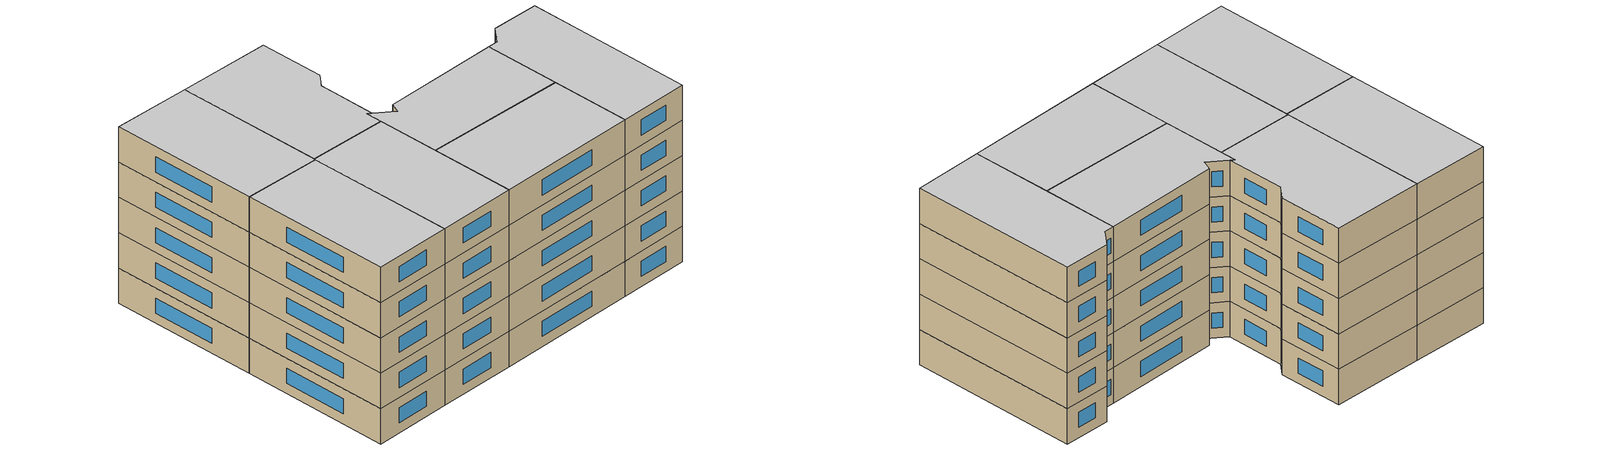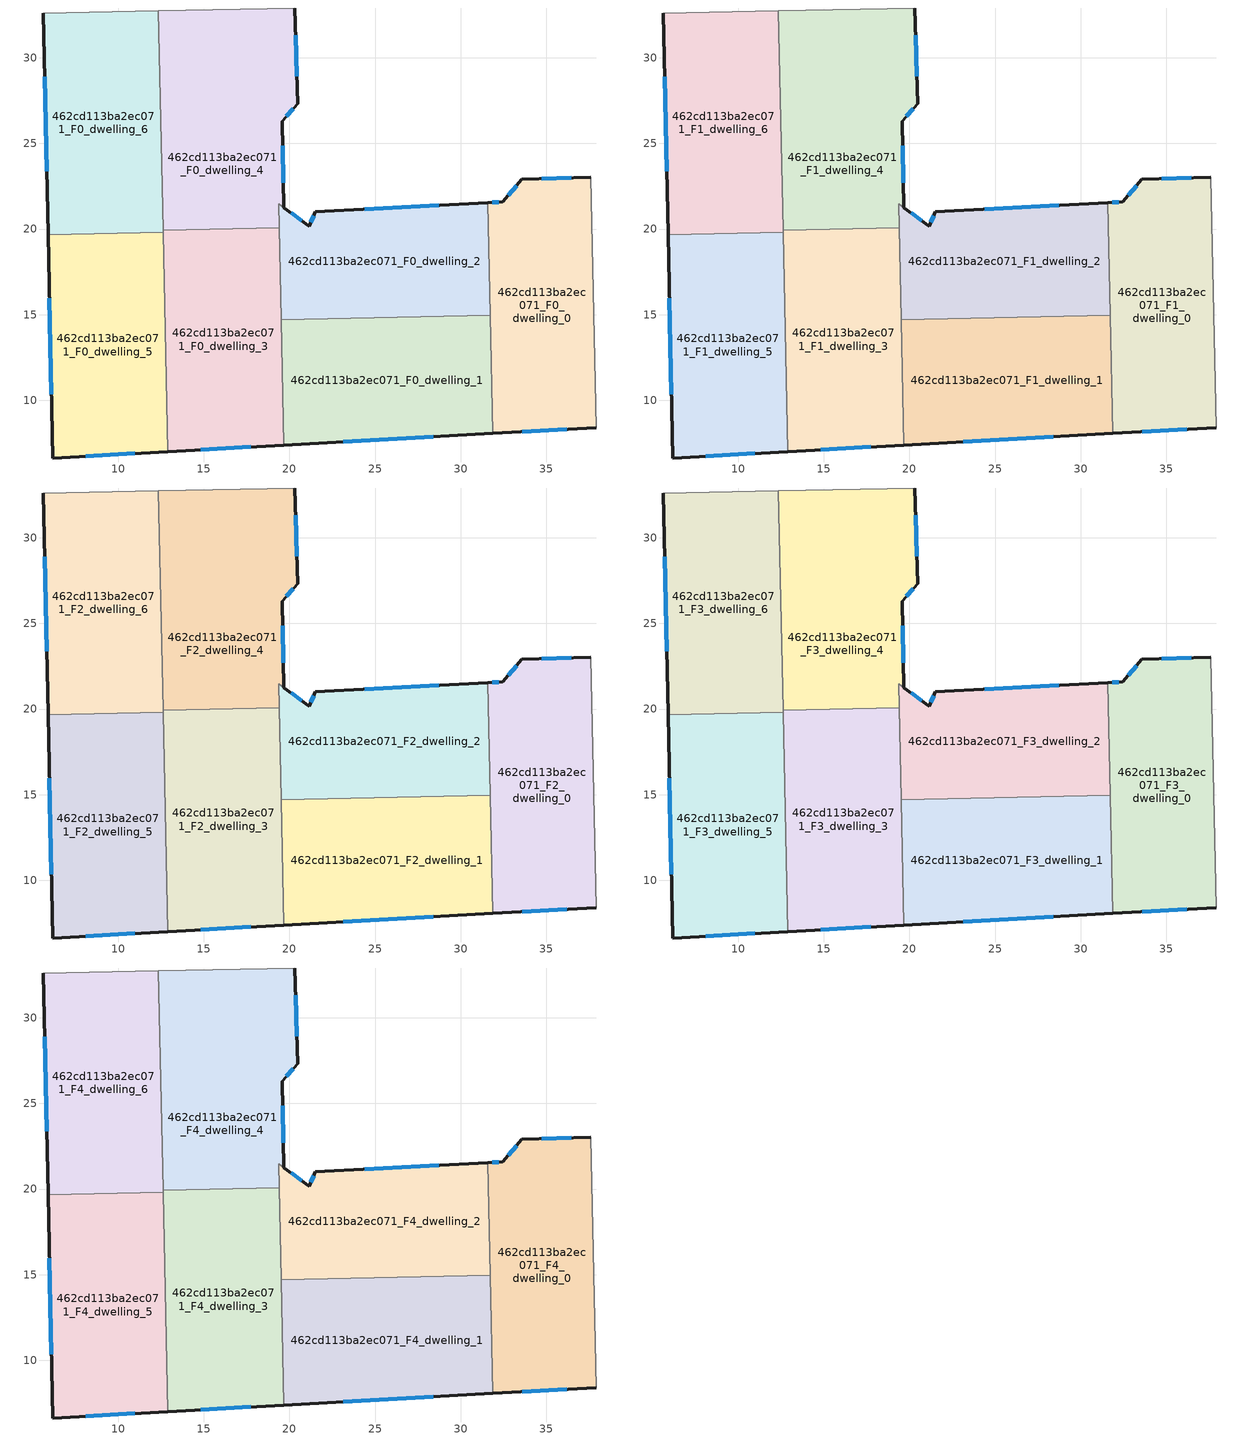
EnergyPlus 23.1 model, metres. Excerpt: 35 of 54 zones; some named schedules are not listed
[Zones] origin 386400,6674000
462cd113ba2ec071_F0_dwelling_0
 floor ground (EU_floor_Construction): 37.6,23.03 37.91,8.39 31.88,8.05 31.6,21.55 32.48,21.59 33.59,22.92 z0
 wall outside (EU_wall_Construction): 37.6,23.03 33.59,22.92 32.48,21.59 31.6,21.55 / 31.88,8.05 37.91,8.39 z0:3
 wall adiabatic (EU_wall_Construction): 37.91,8.39 37.6,23.03 z0:3
 wall to 462cd113ba2ec071_F0_dwelling_1 (EU_wall_Construction): 31.74,14.95 31.88,8.05 z0:3
 wall to 462cd113ba2ec071_F0_dwelling_2 (EU_wall_Construction): 31.6,21.55 31.74,14.95 z0:3
 window (EU_Window_Construction): 33.27,22.54 32.79,21.97 / 36.46,23 34.73,22.95 / 33.61,8.15 36.19,8.3 / 32.23,21.58 31.85,21.56 z0.86:2.14
462cd113ba2ec071_F0_dwelling_1
 floor ground (EU_floor_Construction): 31.74,14.95 31.88,8.05 19.66,7.37 19.51,14.69 z0
 wall outside (EU_wall_Construction): 19.66,7.37 31.88,8.05 z0:3
 wall to 462cd113ba2ec071_F0_dwelling_3 (EU_wall_Construction): 19.51,14.69 19.66,7.37 z0:3
 wall to 462cd113ba2ec071_F0_dwelling_2 (EU_wall_Construction): 31.74,14.95 19.51,14.69 z0:3
 window (EU_Window_Construction): 23.15,7.57 28.39,7.86 z0.86:2.14
462cd113ba2ec071_F0_dwelling_2
 floor ground (EU_floor_Construction): 31.6,21.55 31.74,14.95 19.51,14.69 19.37,21.48 19.68,21.26 21.15,20.17 21.51,21.01 z0
 wall outside (EU_wall_Construction): 31.6,21.55 21.51,21.01 21.15,20.17 19.68,21.26 z0:3
 wall to 462cd113ba2ec071_F0_dwelling_4 (EU_wall_Construction): 19.67,21.26 19.37,21.48 19.51,14.69 z0:3
 window (EU_Window_Construction): 28.72,21.39 24.39,21.16 / 20.73,20.48 20.1,20.95 / 21.4,20.77 21.25,20.41 z0.86:2.14
462cd113ba2ec071_F0_dwelling_3
 floor ground (EU_floor_Construction): 19.39,20.07 19.66,7.37 12.88,7 12.61,19.81 12.61,19.93 z0
 wall outside (EU_wall_Construction): 12.88,7 19.66,7.37 z0:3
 wall to 462cd113ba2ec071_F0_dwelling_5 (EU_wall_Construction): 12.61,19.81 12.88,7 z0:3
 wall to 462cd113ba2ec071_F0_dwelling_4 (EU_wall_Construction): 19.51,14.69 19.39,20.07 12.61,19.93 z0:3
 wall to 462cd113ba2ec071_F0_dwelling_6 (EU_wall_Construction): 12.61,19.93 12.61,19.81 z0:3
 window (EU_Window_Construction): 14.82,7.1 17.73,7.26 z0.86:2.14
462cd113ba2ec071_F0_dwelling_4
 floor ground (EU_floor_Construction): 20.32,32.92 20.47,27.33 19.56,26.29 19.68,21.26 19.37,21.48 19.51,14.69 19.39,20.07 12.61,19.93 12.34,32.75 z0
 wall outside (EU_wall_Construction): 19.68,21.26 19.56,26.29 20.47,27.33 20.32,32.92 z0:3
 wall adiabatic (EU_wall_Construction): 20.32,32.92 12.34,32.75 z0:3
 wall to 462cd113ba2ec071_F0_dwelling_6 (EU_wall_Construction): 12.34,32.75 12.61,19.93 z0:3
 window (EU_Window_Construction): 20.43,28.93 20.36,31.32 / 19.82,26.59 20.21,27.04 / 19.64,22.7 19.6,24.85 z0.86:2.14
462cd113ba2ec071_F0_dwelling_5
 floor ground (EU_floor_Construction): 12.61,19.81 12.88,7 6.16,6.62 5.89,19.67 z0
 wall outside (EU_wall_Construction): 5.89,19.67 6.16,6.62 12.88,7 z0:3
 wall to 462cd113ba2ec071_F0_dwelling_6 (EU_wall_Construction): 12.61,19.81 5.89,19.67 z0:3
 window (EU_Window_Construction): 5.97,15.94 6.09,10.35 / 8.08,6.73 10.96,6.89 z0.86:2.14
462cd113ba2ec071_F0_dwelling_6
 floor ground (EU_floor_Construction): 12.34,32.75 12.61,19.81 5.89,19.67 5.62,32.61 z0
 wall outside (EU_wall_Construction): 5.62,32.61 5.89,19.67 z0:3
 wall adiabatic (EU_wall_Construction): 12.34,32.75 5.62,32.61 z0:3
 window (EU_Window_Construction): 5.7,28.91 5.81,23.37 z0.86:2.14
462cd113ba2ec071_F1_dwelling_0
 floor to 462cd113ba2ec071_F0_dwelling_0 (EU_floor_Construction): 37.6,23.03 37.91,8.39 31.88,8.05 31.6,21.55 32.48,21.59 33.59,22.92 z3
 wall outside (EU_wall_Construction): 37.6,23.03 33.59,22.92 32.48,21.59 31.6,21.55 / 31.88,8.05 37.91,8.39 z3:6
 wall adiabatic (EU_wall_Construction): 37.91,8.39 37.6,23.03 z3:6
 wall to 462cd113ba2ec071_F1_dwelling_1 (EU_wall_Construction): 31.74,14.95 31.88,8.05 z3:6
 wall to 462cd113ba2ec071_F1_dwelling_2 (EU_wall_Construction): 31.6,21.55 31.74,14.95 z3:6
 window (EU_Window_Construction): 33.27,22.54 32.79,21.97 / 36.46,23 34.73,22.95 / 33.61,8.15 36.19,8.3 / 32.23,21.58 31.85,21.56 z3.86:5.14
462cd113ba2ec071_F1_dwelling_1
 floor to 462cd113ba2ec071_F0_dwelling_1 (EU_floor_Construction): 31.74,14.95 31.88,8.05 19.66,7.37 19.51,14.69 z3
 wall outside (EU_wall_Construction): 19.66,7.37 31.88,8.05 z3:6
 wall to 462cd113ba2ec071_F1_dwelling_3 (EU_wall_Construction): 19.51,14.69 19.66,7.37 z3:6
 wall to 462cd113ba2ec071_F1_dwelling_2 (EU_wall_Construction): 31.74,14.95 19.51,14.69 z3:6
 window (EU_Window_Construction): 23.15,7.57 28.39,7.86 z3.86:5.14
462cd113ba2ec071_F1_dwelling_2
 floor to 462cd113ba2ec071_F0_dwelling_2 (EU_floor_Construction): 31.6,21.55 31.74,14.95 19.51,14.69 19.37,21.48 19.68,21.26 21.15,20.17 21.51,21.01 z3
 wall outside (EU_wall_Construction): 31.6,21.55 21.51,21.01 21.15,20.17 19.68,21.26 z3:6
 wall to 462cd113ba2ec071_F1_dwelling_4 (EU_wall_Construction): 19.67,21.26 19.37,21.48 19.51,14.69 z3:6
 window (EU_Window_Construction): 28.72,21.39 24.39,21.16 / 20.73,20.48 20.1,20.95 / 21.4,20.77 21.25,20.41 z3.86:5.14
462cd113ba2ec071_F1_dwelling_3
 floor to 462cd113ba2ec071_F0_dwelling_3 (EU_floor_Construction): 19.39,20.07 19.66,7.37 12.88,7 12.61,19.81 12.61,19.93 z3
 wall outside (EU_wall_Construction): 12.88,7 19.66,7.37 z3:6
 wall to 462cd113ba2ec071_F1_dwelling_5 (EU_wall_Construction): 12.61,19.81 12.88,7 z3:6
 wall to 462cd113ba2ec071_F1_dwelling_4 (EU_wall_Construction): 19.51,14.69 19.39,20.07 12.61,19.93 z3:6
 wall to 462cd113ba2ec071_F1_dwelling_6 (EU_wall_Construction): 12.61,19.93 12.61,19.81 z3:6
 window (EU_Window_Construction): 14.82,7.1 17.73,7.26 z3.86:5.14
462cd113ba2ec071_F1_dwelling_4
 floor to 462cd113ba2ec071_F0_dwelling_4 (EU_floor_Construction): 20.32,32.92 20.47,27.33 19.56,26.29 19.67,21.26 19.37,21.48 19.51,14.69 19.39,20.07 12.61,19.93 12.34,32.75 z3
 wall outside (EU_wall_Construction): 19.68,21.26 19.56,26.29 20.47,27.33 20.32,32.92 z3:6
 wall adiabatic (EU_wall_Construction): 20.32,32.92 12.34,32.75 z3:6
 wall to 462cd113ba2ec071_F1_dwelling_6 (EU_wall_Construction): 12.34,32.75 12.61,19.93 z3:6
 window (EU_Window_Construction): 20.43,28.93 20.36,31.32 / 19.82,26.59 20.21,27.04 / 19.64,22.7 19.6,24.85 z3.86:5.14
462cd113ba2ec071_F1_dwelling_5
 floor to 462cd113ba2ec071_F0_dwelling_5 (EU_floor_Construction): 12.61,19.81 12.88,7 6.16,6.62 5.89,19.67 z3
 wall outside (EU_wall_Construction): 5.89,19.67 6.16,6.62 12.88,7 z3:6
 wall to 462cd113ba2ec071_F1_dwelling_6 (EU_wall_Construction): 12.61,19.81 5.89,19.67 z3:6
 window (EU_Window_Construction): 5.97,15.94 6.09,10.35 / 8.08,6.73 10.96,6.89 z3.86:5.14
462cd113ba2ec071_F1_dwelling_6
 floor to 462cd113ba2ec071_F0_dwelling_6 (EU_floor_Construction): 12.34,32.75 12.61,19.81 5.89,19.67 5.62,32.61 z3
 wall outside (EU_wall_Construction): 5.62,32.61 5.89,19.67 z3:6
 wall adiabatic (EU_wall_Construction): 12.34,32.75 5.62,32.61 z3:6
 window (EU_Window_Construction): 5.7,28.91 5.81,23.37 z3.86:5.14
462cd113ba2ec071_F2_dwelling_0
 floor to 462cd113ba2ec071_F1_dwelling_0 (EU_floor_Construction): 37.6,23.03 37.91,8.39 31.88,8.05 31.6,21.55 32.48,21.59 33.59,22.92 z6
 wall outside (EU_wall_Construction): 37.6,23.03 33.59,22.92 32.48,21.59 31.6,21.55 / 31.88,8.05 37.91,8.39 z6:9
 wall adiabatic (EU_wall_Construction): 37.91,8.39 37.6,23.03 z6:9
 wall to 462cd113ba2ec071_F2_dwelling_1 (EU_wall_Construction): 31.74,14.95 31.88,8.05 z6:9
 wall to 462cd113ba2ec071_F2_dwelling_2 (EU_wall_Construction): 31.6,21.55 31.74,14.95 z6:9
 window (EU_Window_Construction): 33.27,22.54 32.79,21.97 / 36.46,23 34.73,22.95 / 33.61,8.15 36.19,8.3 / 32.23,21.58 31.85,21.56 z6.86:8.14
462cd113ba2ec071_F2_dwelling_1
 floor to 462cd113ba2ec071_F1_dwelling_1 (EU_floor_Construction): 31.74,14.95 31.88,8.05 19.66,7.37 19.51,14.69 z6
 wall outside (EU_wall_Construction): 19.66,7.37 31.88,8.05 z6:9
 wall to 462cd113ba2ec071_F2_dwelling_3 (EU_wall_Construction): 19.51,14.69 19.66,7.37 z6:9
 wall to 462cd113ba2ec071_F2_dwelling_2 (EU_wall_Construction): 31.74,14.95 19.51,14.69 z6:9
 window (EU_Window_Construction): 23.15,7.57 28.39,7.86 z6.86:8.14
462cd113ba2ec071_F2_dwelling_2
 floor to 462cd113ba2ec071_F1_dwelling_2 (EU_floor_Construction): 31.6,21.55 31.74,14.95 19.51,14.69 19.37,21.48 19.68,21.26 21.15,20.17 21.51,21.01 z6
 wall outside (EU_wall_Construction): 31.6,21.55 21.51,21.01 21.15,20.17 19.68,21.26 z6:9
 wall to 462cd113ba2ec071_F2_dwelling_4 (EU_wall_Construction): 19.67,21.26 19.37,21.48 19.51,14.69 z6:9
 window (EU_Window_Construction): 28.72,21.39 24.39,21.16 / 20.73,20.48 20.1,20.95 / 21.4,20.77 21.25,20.41 z6.86:8.14
462cd113ba2ec071_F2_dwelling_3
 floor to 462cd113ba2ec071_F1_dwelling_3 (EU_floor_Construction): 19.39,20.07 19.66,7.37 12.88,7 12.61,19.81 12.61,19.93 z6
 wall outside (EU_wall_Construction): 12.88,7 19.66,7.37 z6:9
 wall to 462cd113ba2ec071_F2_dwelling_5 (EU_wall_Construction): 12.61,19.81 12.88,7 z6:9
 wall to 462cd113ba2ec071_F2_dwelling_4 (EU_wall_Construction): 19.51,14.69 19.39,20.07 12.61,19.93 z6:9
 wall to 462cd113ba2ec071_F2_dwelling_6 (EU_wall_Construction): 12.61,19.93 12.61,19.81 z6:9
 window (EU_Window_Construction): 14.82,7.1 17.73,7.26 z6.86:8.14
462cd113ba2ec071_F2_dwelling_4
 floor to 462cd113ba2ec071_F1_dwelling_4 (EU_floor_Construction): 20.32,32.92 20.47,27.33 19.56,26.29 19.67,21.26 19.37,21.48 19.51,14.69 19.39,20.07 12.61,19.93 12.34,32.75 z6
 wall outside (EU_wall_Construction): 19.68,21.26 19.56,26.29 20.47,27.33 20.32,32.92 z6:9
 wall adiabatic (EU_wall_Construction): 20.32,32.92 12.34,32.75 z6:9
 wall to 462cd113ba2ec071_F2_dwelling_6 (EU_wall_Construction): 12.34,32.75 12.61,19.93 z6:9
 window (EU_Window_Construction): 20.43,28.93 20.36,31.32 / 19.82,26.59 20.21,27.04 / 19.64,22.7 19.6,24.85 z6.86:8.14
462cd113ba2ec071_F2_dwelling_5
 floor to 462cd113ba2ec071_F1_dwelling_5 (EU_floor_Construction): 12.61,19.81 12.88,7 6.16,6.62 5.89,19.67 z6
 wall outside (EU_wall_Construction): 5.89,19.67 6.16,6.62 12.88,7 z6:9
 wall to 462cd113ba2ec071_F2_dwelling_6 (EU_wall_Construction): 12.61,19.81 5.89,19.67 z6:9
 window (EU_Window_Construction): 5.97,15.94 6.09,10.35 / 8.08,6.73 10.96,6.89 z6.86:8.14
462cd113ba2ec071_F2_dwelling_6
 floor to 462cd113ba2ec071_F1_dwelling_6 (EU_floor_Construction): 12.34,32.75 12.61,19.81 5.89,19.67 5.62,32.61 z6
 wall outside (EU_wall_Construction): 5.62,32.61 5.89,19.67 z6:9
 wall adiabatic (EU_wall_Construction): 12.34,32.75 5.62,32.61 z6:9
 window (EU_Window_Construction): 5.7,28.91 5.81,23.37 z6.86:8.14
462cd113ba2ec071_F3_dwelling_0
 floor to 462cd113ba2ec071_F2_dwelling_0 (EU_floor_Construction): 37.6,23.03 37.91,8.39 31.88,8.05 31.6,21.55 32.48,21.59 33.59,22.92 z9
 wall outside (EU_wall_Construction): 37.6,23.03 33.59,22.92 32.48,21.59 31.6,21.55 / 31.88,8.05 37.91,8.39 z9:12
 wall adiabatic (EU_wall_Construction): 37.91,8.39 37.6,23.03 z9:12
 wall to 462cd113ba2ec071_F3_dwelling_1 (EU_wall_Construction): 31.74,14.95 31.88,8.05 z9:12
 wall to 462cd113ba2ec071_F3_dwelling_2 (EU_wall_Construction): 31.6,21.55 31.74,14.95 z9:12
 window (EU_Window_Construction): 33.27,22.54 32.79,21.97 / 36.46,23 34.73,22.95 / 33.61,8.15 36.19,8.3 / 32.23,21.58 31.85,21.56 z9.86:11.14
462cd113ba2ec071_F3_dwelling_1
 floor to 462cd113ba2ec071_F2_dwelling_1 (EU_floor_Construction): 31.74,14.95 31.88,8.05 19.66,7.37 19.51,14.69 z9
 wall outside (EU_wall_Construction): 19.66,7.37 31.88,8.05 z9:12
 wall to 462cd113ba2ec071_F3_dwelling_3 (EU_wall_Construction): 19.51,14.69 19.66,7.37 z9:12
 wall to 462cd113ba2ec071_F3_dwelling_2 (EU_wall_Construction): 31.74,14.95 19.51,14.69 z9:12
 window (EU_Window_Construction): 23.15,7.57 28.39,7.86 z9.86:11.14
462cd113ba2ec071_F3_dwelling_2
 floor to 462cd113ba2ec071_F2_dwelling_2 (EU_floor_Construction): 31.6,21.55 31.74,14.95 19.51,14.69 19.37,21.48 19.68,21.26 21.15,20.17 21.51,21.01 z9
 wall outside (EU_wall_Construction): 31.6,21.55 21.51,21.01 21.15,20.17 19.68,21.26 z9:12
 wall to 462cd113ba2ec071_F3_dwelling_4 (EU_wall_Construction): 19.67,21.26 19.37,21.48 19.51,14.69 z9:12
 window (EU_Window_Construction): 28.72,21.39 24.39,21.16 / 20.73,20.48 20.1,20.95 / 21.4,20.77 21.25,20.41 z9.86:11.14
462cd113ba2ec071_F3_dwelling_3
 floor to 462cd113ba2ec071_F2_dwelling_3 (EU_floor_Construction): 19.39,20.07 19.66,7.37 12.88,7 12.61,19.81 12.61,19.93 z9
 wall outside (EU_wall_Construction): 12.88,7 19.66,7.37 z9:12
 wall to 462cd113ba2ec071_F3_dwelling_5 (EU_wall_Construction): 12.61,19.81 12.88,7 z9:12
 wall to 462cd113ba2ec071_F3_dwelling_4 (EU_wall_Construction): 19.51,14.69 19.39,20.07 12.61,19.93 z9:12
 wall to 462cd113ba2ec071_F3_dwelling_6 (EU_wall_Construction): 12.61,19.93 12.61,19.81 z9:12
 window (EU_Window_Construction): 14.82,7.1 17.73,7.26 z9.86:11.14
462cd113ba2ec071_F3_dwelling_4
 floor to 462cd113ba2ec071_F2_dwelling_4 (EU_floor_Construction): 20.32,32.92 20.47,27.33 19.56,26.29 19.67,21.26 19.37,21.48 19.51,14.69 19.39,20.07 12.61,19.93 12.34,32.75 z9
 wall outside (EU_wall_Construction): 19.68,21.26 19.56,26.29 20.47,27.33 20.32,32.92 z9:12
 wall adiabatic (EU_wall_Construction): 20.32,32.92 12.34,32.75 z9:12
 wall to 462cd113ba2ec071_F3_dwelling_6 (EU_wall_Construction): 12.34,32.75 12.61,19.93 z9:12
 window (EU_Window_Construction): 20.43,28.93 20.36,31.32 / 19.82,26.59 20.21,27.04 / 19.64,22.7 19.6,24.85 z9.86:11.14
462cd113ba2ec071_F3_dwelling_5
 floor to 462cd113ba2ec071_F2_dwelling_5 (EU_floor_Construction): 12.61,19.81 12.88,7 6.16,6.62 5.89,19.67 z9
 wall outside (EU_wall_Construction): 5.89,19.67 6.16,6.62 12.88,7 z9:12
 wall to 462cd113ba2ec071_F3_dwelling_6 (EU_wall_Construction): 12.61,19.81 5.89,19.67 z9:12
 window (EU_Window_Construction): 5.97,15.94 6.09,10.35 / 8.08,6.73 10.96,6.89 z9.86:11.14
462cd113ba2ec071_F3_dwelling_6
 floor to 462cd113ba2ec071_F2_dwelling_6 (EU_floor_Construction): 12.34,32.75 12.61,19.81 5.89,19.67 5.62,32.61 z9
 wall outside (EU_wall_Construction): 5.62,32.61 5.89,19.67 z9:12
 wall adiabatic (EU_wall_Construction): 12.34,32.75 5.62,32.61 z9:12
 window (EU_Window_Construction): 5.7,28.91 5.81,23.37 z9.86:11.14
462cd113ba2ec071_F4_dwelling_0
 floor to 462cd113ba2ec071_F3_dwelling_0 (EU_floor_Construction): 37.6,23.03 37.91,8.39 31.88,8.05 31.6,21.55 32.48,21.59 33.59,22.92 z12
 wall outside (EU_wall_Construction): 37.6,23.03 33.59,22.92 32.48,21.59 31.6,21.55 / 31.88,8.05 37.91,8.39 z12:15
 wall adiabatic (EU_wall_Construction): 37.91,8.39 37.6,23.03 z12:15
 wall to 462cd113ba2ec071_F4_dwelling_1 (EU_wall_Construction): 31.74,14.95 31.88,8.05 z12:15
 wall to 462cd113ba2ec071_F4_dwelling_2 (EU_wall_Construction): 31.6,21.55 31.74,14.95 z12:15
 window (EU_Window_Construction): 33.27,22.54 32.79,21.97 / 36.46,23 34.73,22.95 / 33.61,8.15 36.19,8.3 / 32.23,21.58 31.85,21.56 z12.86:14.14
 ceiling to 462cd113ba2ec071_F5_dwelling_0 (EU_floor_Construction): 37.91,8.39 37.6,23.03 33.59,22.92 32.48,21.59 31.6,21.55 31.88,8.05 z15
462cd113ba2ec071_F4_dwelling_1
 floor to 462cd113ba2ec071_F3_dwelling_1 (EU_floor_Construction): 31.74,14.95 31.88,8.05 19.66,7.37 19.51,14.69 z12
 wall outside (EU_wall_Construction): 19.66,7.37 31.88,8.05 z12:15
 wall to 462cd113ba2ec071_F4_dwelling_3 (EU_wall_Construction): 19.51,14.69 19.66,7.37 z12:15
 wall to 462cd113ba2ec071_F4_dwelling_2 (EU_wall_Construction): 31.74,14.95 19.51,14.69 z12:15
 window (EU_Window_Construction): 23.15,7.57 28.39,7.86 z12.86:14.14
 ceiling to 462cd113ba2ec071_F5_dwelling_1 (EU_floor_Construction): 31.88,8.05 31.74,14.95 19.51,14.69 19.66,7.37 z15
462cd113ba2ec071_F4_dwelling_2
 floor to 462cd113ba2ec071_F3_dwelling_2 (EU_floor_Construction): 31.6,21.55 31.74,14.95 19.51,14.69 19.37,21.48 19.68,21.26 21.15,20.17 21.51,21.01 z12
 wall outside (EU_wall_Construction): 31.6,21.55 21.51,21.01 21.15,20.17 19.68,21.26 z12:15
 wall to 462cd113ba2ec071_F4_dwelling_4 (EU_wall_Construction): 19.67,21.26 19.37,21.48 19.51,14.69 z12:15
 window (EU_Window_Construction): 28.72,21.39 24.39,21.16 / 20.73,20.48 20.1,20.95 / 21.4,20.77 21.25,20.41 z12.86:14.14
 ceiling to 462cd113ba2ec071_F5_dwelling_2 (EU_floor_Construction): 31.74,14.95 31.6,21.55 21.51,21.01 21.15,20.17 19.68,21.26 19.37,21.48 19.51,14.69 z15
462cd113ba2ec071_F4_dwelling_3
 floor to 462cd113ba2ec071_F3_dwelling_3 (EU_floor_Construction): 19.39,20.07 19.66,7.37 12.88,7 12.61,19.81 12.61,19.93 z12
 wall outside (EU_wall_Construction): 12.88,7 19.66,7.37 z12:15
 wall to 462cd113ba2ec071_F4_dwelling_5 (EU_wall_Construction): 12.61,19.81 12.88,7 z12:15
 wall to 462cd113ba2ec071_F4_dwelling_4 (EU_wall_Construction): 19.51,14.69 19.39,20.07 12.61,19.93 z12:15
 wall to 462cd113ba2ec071_F4_dwelling_6 (EU_wall_Construction): 12.61,19.93 12.61,19.81 z12:15
 window (EU_Window_Construction): 14.82,7.1 17.73,7.26 z12.86:14.14
 ceiling to 462cd113ba2ec071_F5_dwelling_3 (EU_floor_Construction): 19.66,7.37 19.39,20.07 12.61,19.93 12.61,19.81 12.88,7 z15
462cd113ba2ec071_F4_dwelling_4
 floor to 462cd113ba2ec071_F3_dwelling_4 (EU_floor_Construction): 20.32,32.92 20.47,27.33 19.56,26.29 19.67,21.26 19.37,21.48 19.51,14.69 19.39,20.07 12.61,19.93 12.34,32.75 z12
 wall outside (EU_wall_Construction): 19.68,21.26 19.56,26.29 20.47,27.33 20.32,32.92 z12:15
 wall adiabatic (EU_wall_Construction): 20.32,32.92 12.34,32.75 z12:15
 wall to 462cd113ba2ec071_F4_dwelling_6 (EU_wall_Construction): 12.34,32.75 12.61,19.93 z12:15
 window (EU_Window_Construction): 20.43,28.93 20.36,31.32 / 19.82,26.59 20.21,27.04 / 19.64,22.7 19.6,24.85 z12.86:14.14
 ceiling to 462cd113ba2ec071_F5_dwelling_4 (EU_floor_Construction): 19.51,14.69 19.37,21.48 19.67,21.26 19.56,26.29 20.47,27.33 20.32,32.92 12.34,32.75 12.61,19.93 19.39,20.07 z15
462cd113ba2ec071_F4_dwelling_5
 floor to 462cd113ba2ec071_F3_dwelling_5 (EU_floor_Construction): 12.61,19.81 12.88,7 6.16,6.62 5.89,19.67 z12
 wall outside (EU_wall_Construction): 5.89,19.67 6.16,6.62 12.88,7 z12:15
 wall to 462cd113ba2ec071_F4_dwelling_6 (EU_wall_Construction): 12.61,19.81 5.89,19.67 z12:15
 window (EU_Window_Construction): 5.97,15.94 6.09,10.35 / 8.08,6.73 10.96,6.89 z12.86:14.14
 ceiling to 462cd113ba2ec071_F5_dwelling_5 (EU_floor_Construction): 12.88,7 12.61,19.81 5.89,19.67 6.16,6.62 z15
462cd113ba2ec071_F4_dwelling_6
 floor to 462cd113ba2ec071_F3_dwelling_6 (EU_floor_Construction): 12.34,32.75 12.61,19.81 5.89,19.67 5.62,32.61 z12
 wall outside (EU_wall_Construction): 5.62,32.61 5.89,19.67 z12:15
 wall adiabatic (EU_wall_Construction): 12.34,32.75 5.62,32.61 z12:15
 window (EU_Window_Construction): 5.7,28.91 5.81,23.37 z12.86:14.14
 ceiling to 462cd113ba2ec071_F5_dwelling_6 (EU_floor_Construction): 12.61,19.81 12.34,32.75 5.62,32.61 5.89,19.67 z15
[Building]
EU S2 Campaign: North Axis=0; Terrain=City; Solar Distribution=FullExterior
[Site:Location]
Helsinki-Vantaa.AP: Latitude=60.317; Longitude=24.963; Time Zone=2; Elevation=54.6
[SizingPeriod:WeatherFileDays]
AnnualSizingPeriod: Begin Month=1; Begin Day of Month=1; End Month=12; End Day of Month=31; Day of Week for Start Day=Monday; Use Weather File Daylight Saving Period=No; Use Weather File Rain and Snow Indicators=No
[MATERIAL]
EU_InternalMass_Material: Roughness=MediumRough; Thickness=0.1; Conductivity=1; Density=1800; Specific Heat=900; Thermal Absorptance=0.9; Solar Absorptance=0.7; Visible Absorptance=0.7
[MATERIAL:NOMASS] Roughness=MediumRough; Thermal Absorptance=0.9; Solar Absorptance=0.7; Visible Absorptance=0.7
Name | Thermal Resistance
EU_wall_NoMass | 1.10183
EU_floor_NoMass | 1.70606
[WINDOWMATERIAL:SIMPLEGLAZINGSYSTEM]
EU_Window_SimpleGlazing: UFactor=3.11035; Solar Heat Gain Coefficient=0.8; Visible Transmittance=0.8
[CONSTRUCTION]
EU_wall_Construction: EU_wall_NoMass
EU_floor_Construction: EU_floor_NoMass
EU_Window_Construction: EU_Window_SimpleGlazing
EU_InternalMass_Construction: EU_InternalMass_Material
[ZONE] Type=1; Multiplier=1; Ceiling Height=autocalculate; Floor Area=autocalculate; Part of Total Floor Area=Yes
Name | Volume
462cd113ba2ec071_F0_dwelling_0; 462cd113ba2ec071_F1_dwelling_0; 462cd113ba2ec071_F2_dwelling_0; 462cd113ba2ec071_F3_dwelling_0; 462cd113ba2ec071_F4_dwelling_0 | 260.964
462cd113ba2ec071_F0_dwelling_1; 462cd113ba2ec071_F1_dwelling_1; 462cd113ba2ec071_F2_dwelling_1; 462cd113ba2ec071_F3_dwelling_1; 462cd113ba2ec071_F4_dwelling_1 | 260.965
462cd113ba2ec071_F0_dwelling_2; 462cd113ba2ec071_F1_dwelling_2; 462cd113ba2ec071_F2_dwelling_2; 462cd113ba2ec071_F3_dwelling_2; 462cd113ba2ec071_F4_dwelling_2 | 233.708
462cd113ba2ec071_F0_dwelling_3; 462cd113ba2ec071_F1_dwelling_3; 462cd113ba2ec071_F2_dwelling_3; 462cd113ba2ec071_F3_dwelling_3; 462cd113ba2ec071_F4_dwelling_3 | 260.969
462cd113ba2ec071_F0_dwelling_4 | 288.208
462cd113ba2ec071_F1_dwelling_4; 462cd113ba2ec071_F2_dwelling_4; 462cd113ba2ec071_F3_dwelling_4; 462cd113ba2ec071_F4_dwelling_4 | 288.165
462cd113ba2ec071_F0_dwelling_5; 462cd113ba2ec071_F1_dwelling_5; 462cd113ba2ec071_F2_dwelling_5; 462cd113ba2ec071_F3_dwelling_5; 462cd113ba2ec071_F4_dwelling_5 | 260.949
462cd113ba2ec071_F0_dwelling_6; 462cd113ba2ec071_F1_dwelling_6; 462cd113ba2ec071_F2_dwelling_6; 462cd113ba2ec071_F3_dwelling_6; 462cd113ba2ec071_F4_dwelling_6 | 260.946
[INTERNALMASS] Construction=EU_InternalMass_Construction
Name | Zone or ZoneList | Surface Area
462cd113ba2ec071_F0_dwelling_0_EU_InternalMass | 462cd113ba2ec071_F0_dwelling_0 | 86.988
462cd113ba2ec071_F0_dwelling_1_EU_InternalMass | 462cd113ba2ec071_F0_dwelling_1 | 86.9876
462cd113ba2ec071_F0_dwelling_2_EU_InternalMass | 462cd113ba2ec071_F0_dwelling_2 | 77.903
462cd113ba2ec071_F0_dwelling_3_EU_InternalMass | 462cd113ba2ec071_F0_dwelling_3 | 86.9881
462cd113ba2ec071_F0_dwelling_4_EU_InternalMass | 462cd113ba2ec071_F0_dwelling_4 | 96.079
462cd113ba2ec071_F0_dwelling_5_EU_InternalMass | 462cd113ba2ec071_F0_dwelling_5 | 86.9839
462cd113ba2ec071_F0_dwelling_6_EU_InternalMass | 462cd113ba2ec071_F0_dwelling_6 | 86.9825
462cd113ba2ec071_F1_dwelling_0_EU_InternalMass | 462cd113ba2ec071_F1_dwelling_0 | 86.988
462cd113ba2ec071_F1_dwelling_1_EU_InternalMass | 462cd113ba2ec071_F1_dwelling_1 | 86.9876
462cd113ba2ec071_F1_dwelling_2_EU_InternalMass | 462cd113ba2ec071_F1_dwelling_2 | 77.903
462cd113ba2ec071_F1_dwelling_3_EU_InternalMass | 462cd113ba2ec071_F1_dwelling_3 | 86.9881
462cd113ba2ec071_F1_dwelling_4_EU_InternalMass | 462cd113ba2ec071_F1_dwelling_4 | 96.079
462cd113ba2ec071_F1_dwelling_5_EU_InternalMass | 462cd113ba2ec071_F1_dwelling_5 | 86.9839
462cd113ba2ec071_F1_dwelling_6_EU_InternalMass | 462cd113ba2ec071_F1_dwelling_6 | 86.9825
462cd113ba2ec071_F2_dwelling_0_EU_InternalMass | 462cd113ba2ec071_F2_dwelling_0 | 86.988
462cd113ba2ec071_F2_dwelling_1_EU_InternalMass | 462cd113ba2ec071_F2_dwelling_1 | 86.9876
462cd113ba2ec071_F2_dwelling_2_EU_InternalMass | 462cd113ba2ec071_F2_dwelling_2 | 77.903
462cd113ba2ec071_F2_dwelling_3_EU_InternalMass | 462cd113ba2ec071_F2_dwelling_3 | 86.9881
462cd113ba2ec071_F2_dwelling_4_EU_InternalMass | 462cd113ba2ec071_F2_dwelling_4 | 96.079
462cd113ba2ec071_F2_dwelling_5_EU_InternalMass | 462cd113ba2ec071_F2_dwelling_5 | 86.9839
462cd113ba2ec071_F2_dwelling_6_EU_InternalMass | 462cd113ba2ec071_F2_dwelling_6 | 86.9825
462cd113ba2ec071_F3_dwelling_0_EU_InternalMass | 462cd113ba2ec071_F3_dwelling_0 | 86.988
462cd113ba2ec071_F3_dwelling_1_EU_InternalMass | 462cd113ba2ec071_F3_dwelling_1 | 86.9876
462cd113ba2ec071_F3_dwelling_2_EU_InternalMass | 462cd113ba2ec071_F3_dwelling_2 | 77.903
462cd113ba2ec071_F3_dwelling_3_EU_InternalMass | 462cd113ba2ec071_F3_dwelling_3 | 86.9881
462cd113ba2ec071_F3_dwelling_4_EU_InternalMass | 462cd113ba2ec071_F3_dwelling_4 | 96.079
462cd113ba2ec071_F3_dwelling_5_EU_InternalMass | 462cd113ba2ec071_F3_dwelling_5 | 86.9839
462cd113ba2ec071_F3_dwelling_6_EU_InternalMass | 462cd113ba2ec071_F3_dwelling_6 | 86.9825
462cd113ba2ec071_F4_dwelling_0_EU_InternalMass | 462cd113ba2ec071_F4_dwelling_0 | 86.988
462cd113ba2ec071_F4_dwelling_1_EU_InternalMass | 462cd113ba2ec071_F4_dwelling_1 | 86.9876
462cd113ba2ec071_F4_dwelling_2_EU_InternalMass | 462cd113ba2ec071_F4_dwelling_2 | 77.903
462cd113ba2ec071_F4_dwelling_3_EU_InternalMass | 462cd113ba2ec071_F4_dwelling_3 | 86.9881
462cd113ba2ec071_F4_dwelling_4_EU_InternalMass | 462cd113ba2ec071_F4_dwelling_4 | 96.079
462cd113ba2ec071_F4_dwelling_5_EU_InternalMass | 462cd113ba2ec071_F4_dwelling_5 | 86.9839
462cd113ba2ec071_F4_dwelling_6_EU_InternalMass | 462cd113ba2ec071_F4_dwelling_6 | 86.9825
[OTHEREQUIPMENT] Fuel Type=Electricity; Design Level Calculation Method=Watts/Area; Power per Zone Floor Area=1; Fraction Latent=0; Fraction Radiant=0; Fraction Lost=0; Carbon Dioxide Generation Rate=0; EndUse Subcategory=EU_Step8_InternalGains
Name | Zone or ZoneList or Space or SpaceList | Schedule
EU_Step8_InternalGain_462cd113ba2ec071_F0_dwelling_0_f000 | 462cd113ba2ec071_F0_dwelling_0 | EU_Step8_GainSchedule_462cd113ba2ec071_F0_dwelling_0_f000
EU_Step8_InternalGain_462cd113ba2ec071_F0_dwelling_1_f000 | 462cd113ba2ec071_F0_dwelling_1 | EU_Step8_GainSchedule_462cd113ba2ec071_F0_dwelling_1_f000
EU_Step8_InternalGain_462cd113ba2ec071_F0_dwelling_2_f000 | 462cd113ba2ec071_F0_dwelling_2 | EU_Step8_GainSchedule_462cd113ba2ec071_F0_dwelling_2_f000
EU_Step8_InternalGain_462cd113ba2ec071_F0_dwelling_3_f000 | 462cd113ba2ec071_F0_dwelling_3 | EU_Step8_GainSchedule_462cd113ba2ec071_F0_dwelling_3_f000
EU_Step8_InternalGain_462cd113ba2ec071_F0_dwelling_4_f000 | 462cd113ba2ec071_F0_dwelling_4 | EU_Step8_GainSchedule_462cd113ba2ec071_F0_dwelling_4_f000
EU_Step8_InternalGain_462cd113ba2ec071_F0_dwelling_5_f000 | 462cd113ba2ec071_F0_dwelling_5 | EU_Step8_GainSchedule_462cd113ba2ec071_F0_dwelling_5_f000
EU_Step8_InternalGain_462cd113ba2ec071_F0_dwelling_6_f000 | 462cd113ba2ec071_F0_dwelling_6 | EU_Step8_GainSchedule_462cd113ba2ec071_F0_dwelling_6_f000
EU_Step8_InternalGain_462cd113ba2ec071_F1_dwelling_0_f000 | 462cd113ba2ec071_F1_dwelling_0 | EU_Step8_GainSchedule_462cd113ba2ec071_F1_dwelling_0_f000
EU_Step8_InternalGain_462cd113ba2ec071_F1_dwelling_1_f000 | 462cd113ba2ec071_F1_dwelling_1 | EU_Step8_GainSchedule_462cd113ba2ec071_F1_dwelling_1_f000
EU_Step8_InternalGain_462cd113ba2ec071_F1_dwelling_2_f000 | 462cd113ba2ec071_F1_dwelling_2 | EU_Step8_GainSchedule_462cd113ba2ec071_F1_dwelling_2_f000
EU_Step8_InternalGain_462cd113ba2ec071_F1_dwelling_3_f000 | 462cd113ba2ec071_F1_dwelling_3 | EU_Step8_GainSchedule_462cd113ba2ec071_F1_dwelling_3_f000
EU_Step8_InternalGain_462cd113ba2ec071_F1_dwelling_4_f000 | 462cd113ba2ec071_F1_dwelling_4 | EU_Step8_GainSchedule_462cd113ba2ec071_F1_dwelling_4_f000
EU_Step8_InternalGain_462cd113ba2ec071_F1_dwelling_5_f000 | 462cd113ba2ec071_F1_dwelling_5 | EU_Step8_GainSchedule_462cd113ba2ec071_F1_dwelling_5_f000
EU_Step8_InternalGain_462cd113ba2ec071_F1_dwelling_6_f000 | 462cd113ba2ec071_F1_dwelling_6 | EU_Step8_GainSchedule_462cd113ba2ec071_F1_dwelling_6_f000
EU_Step8_InternalGain_462cd113ba2ec071_F2_dwelling_0_f000 | 462cd113ba2ec071_F2_dwelling_0 | EU_Step8_GainSchedule_462cd113ba2ec071_F2_dwelling_0_f000
EU_Step8_InternalGain_462cd113ba2ec071_F2_dwelling_1_f000 | 462cd113ba2ec071_F2_dwelling_1 | EU_Step8_GainSchedule_462cd113ba2ec071_F2_dwelling_1_f000
EU_Step8_InternalGain_462cd113ba2ec071_F2_dwelling_2_f000 | 462cd113ba2ec071_F2_dwelling_2 | EU_Step8_GainSchedule_462cd113ba2ec071_F2_dwelling_2_f000
EU_Step8_InternalGain_462cd113ba2ec071_F2_dwelling_3_f000 | 462cd113ba2ec071_F2_dwelling_3 | EU_Step8_GainSchedule_462cd113ba2ec071_F2_dwelling_3_f000
EU_Step8_InternalGain_462cd113ba2ec071_F2_dwelling_4_f000 | 462cd113ba2ec071_F2_dwelling_4 | EU_Step8_GainSchedule_462cd113ba2ec071_F2_dwelling_4_f000
EU_Step8_InternalGain_462cd113ba2ec071_F2_dwelling_5_f000 | 462cd113ba2ec071_F2_dwelling_5 | EU_Step8_GainSchedule_462cd113ba2ec071_F2_dwelling_5_f000
EU_Step8_InternalGain_462cd113ba2ec071_F2_dwelling_6_f000 | 462cd113ba2ec071_F2_dwelling_6 | EU_Step8_GainSchedule_462cd113ba2ec071_F2_dwelling_6_f000
EU_Step8_InternalGain_462cd113ba2ec071_F3_dwelling_0_f000 | 462cd113ba2ec071_F3_dwelling_0 | EU_Step8_GainSchedule_462cd113ba2ec071_F3_dwelling_0_f000
EU_Step8_InternalGain_462cd113ba2ec071_F3_dwelling_1_f000 | 462cd113ba2ec071_F3_dwelling_1 | EU_Step8_GainSchedule_462cd113ba2ec071_F3_dwelling_1_f000
EU_Step8_InternalGain_462cd113ba2ec071_F3_dwelling_2_f000 | 462cd113ba2ec071_F3_dwelling_2 | EU_Step8_GainSchedule_462cd113ba2ec071_F3_dwelling_2_f000
EU_Step8_InternalGain_462cd113ba2ec071_F3_dwelling_3_f000 | 462cd113ba2ec071_F3_dwelling_3 | EU_Step8_GainSchedule_462cd113ba2ec071_F3_dwelling_3_f000
EU_Step8_InternalGain_462cd113ba2ec071_F3_dwelling_4_f000 | 462cd113ba2ec071_F3_dwelling_4 | EU_Step8_GainSchedule_462cd113ba2ec071_F3_dwelling_4_f000
EU_Step8_InternalGain_462cd113ba2ec071_F3_dwelling_5_f000 | 462cd113ba2ec071_F3_dwelling_5 | EU_Step8_GainSchedule_462cd113ba2ec071_F3_dwelling_5_f000
EU_Step8_InternalGain_462cd113ba2ec071_F3_dwelling_6_f000 | 462cd113ba2ec071_F3_dwelling_6 | EU_Step8_GainSchedule_462cd113ba2ec071_F3_dwelling_6_f000
EU_Step8_InternalGain_462cd113ba2ec071_F4_dwelling_0_f000 | 462cd113ba2ec071_F4_dwelling_0 | EU_Step8_GainSchedule_462cd113ba2ec071_F4_dwelling_0_f000
EU_Step8_InternalGain_462cd113ba2ec071_F4_dwelling_1_f000 | 462cd113ba2ec071_F4_dwelling_1 | EU_Step8_GainSchedule_462cd113ba2ec071_F4_dwelling_1_f000
EU_Step8_InternalGain_462cd113ba2ec071_F4_dwelling_2_f000 | 462cd113ba2ec071_F4_dwelling_2 | EU_Step8_GainSchedule_462cd113ba2ec071_F4_dwelling_2_f000
EU_Step8_InternalGain_462cd113ba2ec071_F4_dwelling_3_f000 | 462cd113ba2ec071_F4_dwelling_3 | EU_Step8_GainSchedule_462cd113ba2ec071_F4_dwelling_3_f000
EU_Step8_InternalGain_462cd113ba2ec071_F4_dwelling_4_f000 | 462cd113ba2ec071_F4_dwelling_4 | EU_Step8_GainSchedule_462cd113ba2ec071_F4_dwelling_4_f000
EU_Step8_InternalGain_462cd113ba2ec071_F4_dwelling_5_f000 | 462cd113ba2ec071_F4_dwelling_5 | EU_Step8_GainSchedule_462cd113ba2ec071_F4_dwelling_5_f000
EU_Step8_InternalGain_462cd113ba2ec071_F4_dwelling_6_f000 | 462cd113ba2ec071_F4_dwelling_6 | EU_Step8_GainSchedule_462cd113ba2ec071_F4_dwelling_6_f000
[ZONEVENTILATION:DESIGNFLOWRATE] Schedule=EU_AlwaysOn; Design Flow Rate Calculation Method=AirChanges/Hour; Air Changes per Hour=0.756316; Ventilation Type=Natural; Fan Pressure Rise=0; Fan Total Efficiency=1; Constant Term Coefficient=1; Temperature Term Coefficient=0; Velocity Term Coefficient=0; Velocity Squared Term Coefficient=0; Minimum Indoor Temperature=-100; Maximum Indoor Temperature=100; Delta Temperature=-100; Minimum Outdoor Temperature=-100; Maximum Outdoor Temperature=100; Maximum Wind Speed=40
Name | Zone or ZoneList or Space or SpaceList
EU_ConstantAir_462cd113ba2ec071_F0_dwelling_0 | 462cd113ba2ec071_F0_dwelling_0
EU_ConstantAir_462cd113ba2ec071_F0_dwelling_1 | 462cd113ba2ec071_F0_dwelling_1
EU_ConstantAir_462cd113ba2ec071_F0_dwelling_2 | 462cd113ba2ec071_F0_dwelling_2
EU_ConstantAir_462cd113ba2ec071_F0_dwelling_3 | 462cd113ba2ec071_F0_dwelling_3
EU_ConstantAir_462cd113ba2ec071_F0_dwelling_4 | 462cd113ba2ec071_F0_dwelling_4
EU_ConstantAir_462cd113ba2ec071_F0_dwelling_5 | 462cd113ba2ec071_F0_dwelling_5
EU_ConstantAir_462cd113ba2ec071_F0_dwelling_6 | 462cd113ba2ec071_F0_dwelling_6
EU_ConstantAir_462cd113ba2ec071_F1_dwelling_0 | 462cd113ba2ec071_F1_dwelling_0
EU_ConstantAir_462cd113ba2ec071_F1_dwelling_1 | 462cd113ba2ec071_F1_dwelling_1
EU_ConstantAir_462cd113ba2ec071_F1_dwelling_2 | 462cd113ba2ec071_F1_dwelling_2
EU_ConstantAir_462cd113ba2ec071_F1_dwelling_3 | 462cd113ba2ec071_F1_dwelling_3
EU_ConstantAir_462cd113ba2ec071_F1_dwelling_4 | 462cd113ba2ec071_F1_dwelling_4
EU_ConstantAir_462cd113ba2ec071_F1_dwelling_5 | 462cd113ba2ec071_F1_dwelling_5
EU_ConstantAir_462cd113ba2ec071_F1_dwelling_6 | 462cd113ba2ec071_F1_dwelling_6
EU_ConstantAir_462cd113ba2ec071_F2_dwelling_0 | 462cd113ba2ec071_F2_dwelling_0
EU_ConstantAir_462cd113ba2ec071_F2_dwelling_1 | 462cd113ba2ec071_F2_dwelling_1
EU_ConstantAir_462cd113ba2ec071_F2_dwelling_2 | 462cd113ba2ec071_F2_dwelling_2
EU_ConstantAir_462cd113ba2ec071_F2_dwelling_3 | 462cd113ba2ec071_F2_dwelling_3
EU_ConstantAir_462cd113ba2ec071_F2_dwelling_4 | 462cd113ba2ec071_F2_dwelling_4
EU_ConstantAir_462cd113ba2ec071_F2_dwelling_5 | 462cd113ba2ec071_F2_dwelling_5
EU_ConstantAir_462cd113ba2ec071_F2_dwelling_6 | 462cd113ba2ec071_F2_dwelling_6
EU_ConstantAir_462cd113ba2ec071_F3_dwelling_0 | 462cd113ba2ec071_F3_dwelling_0
EU_ConstantAir_462cd113ba2ec071_F3_dwelling_1 | 462cd113ba2ec071_F3_dwelling_1
EU_ConstantAir_462cd113ba2ec071_F3_dwelling_2 | 462cd113ba2ec071_F3_dwelling_2
EU_ConstantAir_462cd113ba2ec071_F3_dwelling_3 | 462cd113ba2ec071_F3_dwelling_3
EU_ConstantAir_462cd113ba2ec071_F3_dwelling_4 | 462cd113ba2ec071_F3_dwelling_4
EU_ConstantAir_462cd113ba2ec071_F3_dwelling_5 | 462cd113ba2ec071_F3_dwelling_5
EU_ConstantAir_462cd113ba2ec071_F3_dwelling_6 | 462cd113ba2ec071_F3_dwelling_6
EU_ConstantAir_462cd113ba2ec071_F4_dwelling_0 | 462cd113ba2ec071_F4_dwelling_0
EU_ConstantAir_462cd113ba2ec071_F4_dwelling_1 | 462cd113ba2ec071_F4_dwelling_1
EU_ConstantAir_462cd113ba2ec071_F4_dwelling_2 | 462cd113ba2ec071_F4_dwelling_2
EU_ConstantAir_462cd113ba2ec071_F4_dwelling_3 | 462cd113ba2ec071_F4_dwelling_3
EU_ConstantAir_462cd113ba2ec071_F4_dwelling_4 | 462cd113ba2ec071_F4_dwelling_4
EU_ConstantAir_462cd113ba2ec071_F4_dwelling_5 | 462cd113ba2ec071_F4_dwelling_5
EU_ConstantAir_462cd113ba2ec071_F4_dwelling_6 | 462cd113ba2ec071_F4_dwelling_6
[HVACTEMPLATE:ZONE:IDEALLOADSAIRSYSTEM] System Availability Schedule=EU_AlwaysOn; Maximum Heating Supply Air Temperature=50; Minimum Cooling Supply Air Temperature=13; Maximum Heating Supply Air Humidity Ratio=0.0156; Minimum Cooling Supply Air Humidity Ratio=0.0077; Heating Limit=NoLimit; Cooling Limit=NoLimit; Heating Availability Schedule=EU_AlwaysOn; Cooling Availability Schedule=EU_CoolingOff; Dehumidification Control Type=ConstantSensibleHeatRatio; Cooling Sensible Heat Ratio=0.7; Dehumidification Setpoint=60; Humidification Control Type=None; Humidification Setpoint=30; Outdoor Air Method=None; Outdoor Air Flow Rate per Person=0.00944; Outdoor Air Flow Rate per Zone Floor Area=0; Outdoor Air Flow Rate per Zone=0; Demand Controlled Ventilation Type=None; Outdoor Air Economizer Type=NoEconomizer; Heat Recovery Type=None; Sensible Heat Recovery Effectiveness=0.7; Latent Heat Recovery Effectiveness=0.65
Name | Template Thermostat
462cd113ba2ec071_F0_dwelling_0 | EU_HeatOnly_462cd113ba2ec071_F0_dwelling_0
462cd113ba2ec071_F0_dwelling_1 | EU_HeatOnly_462cd113ba2ec071_F0_dwelling_1
462cd113ba2ec071_F0_dwelling_2 | EU_HeatOnly_462cd113ba2ec071_F0_dwelling_2
462cd113ba2ec071_F0_dwelling_3 | EU_HeatOnly_462cd113ba2ec071_F0_dwelling_3
462cd113ba2ec071_F0_dwelling_4 | EU_HeatOnly_462cd113ba2ec071_F0_dwelling_4
462cd113ba2ec071_F0_dwelling_5 | EU_HeatOnly_462cd113ba2ec071_F0_dwelling_5
462cd113ba2ec071_F0_dwelling_6 | EU_HeatOnly_462cd113ba2ec071_F0_dwelling_6
462cd113ba2ec071_F1_dwelling_0 | EU_HeatOnly_462cd113ba2ec071_F1_dwelling_0
462cd113ba2ec071_F1_dwelling_1 | EU_HeatOnly_462cd113ba2ec071_F1_dwelling_1
462cd113ba2ec071_F1_dwelling_2 | EU_HeatOnly_462cd113ba2ec071_F1_dwelling_2
462cd113ba2ec071_F1_dwelling_3 | EU_HeatOnly_462cd113ba2ec071_F1_dwelling_3
462cd113ba2ec071_F1_dwelling_4 | EU_HeatOnly_462cd113ba2ec071_F1_dwelling_4
462cd113ba2ec071_F1_dwelling_5 | EU_HeatOnly_462cd113ba2ec071_F1_dwelling_5
462cd113ba2ec071_F1_dwelling_6 | EU_HeatOnly_462cd113ba2ec071_F1_dwelling_6
462cd113ba2ec071_F2_dwelling_0 | EU_HeatOnly_462cd113ba2ec071_F2_dwelling_0
462cd113ba2ec071_F2_dwelling_1 | EU_HeatOnly_462cd113ba2ec071_F2_dwelling_1
462cd113ba2ec071_F2_dwelling_2 | EU_HeatOnly_462cd113ba2ec071_F2_dwelling_2
462cd113ba2ec071_F2_dwelling_3 | EU_HeatOnly_462cd113ba2ec071_F2_dwelling_3
462cd113ba2ec071_F2_dwelling_4 | EU_HeatOnly_462cd113ba2ec071_F2_dwelling_4
462cd113ba2ec071_F2_dwelling_5 | EU_HeatOnly_462cd113ba2ec071_F2_dwelling_5
462cd113ba2ec071_F2_dwelling_6 | EU_HeatOnly_462cd113ba2ec071_F2_dwelling_6
462cd113ba2ec071_F3_dwelling_0 | EU_HeatOnly_462cd113ba2ec071_F3_dwelling_0
462cd113ba2ec071_F3_dwelling_1 | EU_HeatOnly_462cd113ba2ec071_F3_dwelling_1
462cd113ba2ec071_F3_dwelling_2 | EU_HeatOnly_462cd113ba2ec071_F3_dwelling_2
462cd113ba2ec071_F3_dwelling_3 | EU_HeatOnly_462cd113ba2ec071_F3_dwelling_3
462cd113ba2ec071_F3_dwelling_4 | EU_HeatOnly_462cd113ba2ec071_F3_dwelling_4
462cd113ba2ec071_F3_dwelling_5 | EU_HeatOnly_462cd113ba2ec071_F3_dwelling_5
462cd113ba2ec071_F3_dwelling_6 | EU_HeatOnly_462cd113ba2ec071_F3_dwelling_6
462cd113ba2ec071_F4_dwelling_0 | EU_HeatOnly_462cd113ba2ec071_F4_dwelling_0
462cd113ba2ec071_F4_dwelling_1 | EU_HeatOnly_462cd113ba2ec071_F4_dwelling_1
462cd113ba2ec071_F4_dwelling_2 | EU_HeatOnly_462cd113ba2ec071_F4_dwelling_2
462cd113ba2ec071_F4_dwelling_3 | EU_HeatOnly_462cd113ba2ec071_F4_dwelling_3
462cd113ba2ec071_F4_dwelling_4 | EU_HeatOnly_462cd113ba2ec071_F4_dwelling_4
462cd113ba2ec071_F4_dwelling_5 | EU_HeatOnly_462cd113ba2ec071_F4_dwelling_5
462cd113ba2ec071_F4_dwelling_6 | EU_HeatOnly_462cd113ba2ec071_F4_dwelling_6
[SIZING:ZONE] Zone Cooling Design Supply Air Temperature Input Method=SupplyAirTemperature; Zone Cooling Design Supply Air Temperature=13; Zone Heating Design Supply Air Temperature Input Method=SupplyAirTemperature; Zone Heating Design Supply Air Temperature=50; Zone Cooling Design Supply Air Humidity Ratio=0.008; Zone Heating Design Supply Air Humidity Ratio=0.008; Cooling Design Air Flow Method=DesignDay; Cooling Design Air Flow Rate=0; Cooling Minimum Air Flow per Zone Floor Area=0.000762; Cooling Minimum Air Flow=0; Cooling Minimum Air Flow Fraction=0.2; Heating Design Air Flow Method=DesignDay; Heating Design Air Flow Rate=0; Heating Maximum Air Flow per Zone Floor Area=0.002032; Heating Maximum Air Flow=0.141576; Heating Maximum Air Flow Fraction=0.3; Account for Dedicated Outdoor Air System=No; Dedicated Outdoor Air System Control Strategy=NeutralSupplyAir; Dedicated Outdoor Air Low Setpoint Temperature for Design=autosize; Dedicated Outdoor Air High Setpoint Temperature for Design=autosize; Zone Load Sizing Method=Sensible Load Only No Latent Load; Zone Latent Cooling Design Supply Air Humidity Ratio Input Method=HumidityRatioDifference; Zone Cooling Design Supply Air Humidity Ratio Difference=0.005; Zone Latent Heating Design Supply Air Humidity Ratio Input Method=HumidityRatioDifference; Zone Humidification Design Supply Air Humidity Ratio Difference=0.005
462cd113ba2ec071_F0_dwelling_0; 462cd113ba2ec071_F0_dwelling_1; 462cd113ba2ec071_F0_dwelling_2; 462cd113ba2ec071_F0_dwelling_3; 462cd113ba2ec071_F0_dwelling_4; 462cd113ba2ec071_F0_dwelling_5; 462cd113ba2ec071_F0_dwelling_6; 462cd113ba2ec071_F1_dwelling_0; 462cd113ba2ec071_F1_dwelling_1; 462cd113ba2ec071_F1_dwelling_2; 462cd113ba2ec071_F1_dwelling_3; 462cd113ba2ec071_F1_dwelling_4; 462cd113ba2ec071_F1_dwelling_5; 462cd113ba2ec071_F1_dwelling_6; 462cd113ba2ec071_F2_dwelling_0; 462cd113ba2ec071_F2_dwelling_1; 462cd113ba2ec071_F2_dwelling_2; 462cd113ba2ec071_F2_dwelling_3; 462cd113ba2ec071_F2_dwelling_4; 462cd113ba2ec071_F2_dwelling_5; 462cd113ba2ec071_F2_dwelling_6; 462cd113ba2ec071_F3_dwelling_0; 462cd113ba2ec071_F3_dwelling_1; 462cd113ba2ec071_F3_dwelling_2; 462cd113ba2ec071_F3_dwelling_3; 462cd113ba2ec071_F3_dwelling_4; 462cd113ba2ec071_F3_dwelling_5; 462cd113ba2ec071_F3_dwelling_6; 462cd113ba2ec071_F4_dwelling_0; 462cd113ba2ec071_F4_dwelling_1; 462cd113ba2ec071_F4_dwelling_2; 462cd113ba2ec071_F4_dwelling_3; 462cd113ba2ec071_F4_dwelling_4; 462cd113ba2ec071_F4_dwelling_5; 462cd113ba2ec071_F4_dwelling_6
[SCHEDULE:FILE] Column Number=1; Rows to Skip at Top=0; Number of Hours of Data=8760; Column Separator=Comma; Interpolate to Timestep=No; Minutes per Item=60; Adjust Schedule for Daylight Savings=Yes
Name | File
EU_Step8_GainSchedule_462cd113ba2ec071_F0_dwelling_0_f000 | ../../schedules/462cd113ba2ec071/462cd113ba2ec071_F0_dwelling_0_f000_gain.csv
EU_Step8_GainSchedule_462cd113ba2ec071_F0_dwelling_1_f000 | ../../schedules/462cd113ba2ec071/462cd113ba2ec071_F0_dwelling_1_f000_gain.csv
EU_Step8_GainSchedule_462cd113ba2ec071_F0_dwelling_2_f000 | ../../schedules/462cd113ba2ec071/462cd113ba2ec071_F0_dwelling_2_f000_gain.csv
EU_Step8_GainSchedule_462cd113ba2ec071_F0_dwelling_3_f000 | ../../schedules/462cd113ba2ec071/462cd113ba2ec071_F0_dwelling_3_f000_gain.csv
EU_Step8_GainSchedule_462cd113ba2ec071_F0_dwelling_4_f000 | ../../schedules/462cd113ba2ec071/462cd113ba2ec071_F0_dwelling_4_f000_gain.csv
EU_Step8_GainSchedule_462cd113ba2ec071_F0_dwelling_5_f000 | ../../schedules/462cd113ba2ec071/462cd113ba2ec071_F0_dwelling_5_f000_gain.csv
EU_Step8_GainSchedule_462cd113ba2ec071_F0_dwelling_6_f000 | ../../schedules/462cd113ba2ec071/462cd113ba2ec071_F0_dwelling_6_f000_gain.csv
EU_Step8_GainSchedule_462cd113ba2ec071_F1_dwelling_0_f000 | ../../schedules/462cd113ba2ec071/462cd113ba2ec071_F1_dwelling_0_f000_gain.csv
EU_Step8_GainSchedule_462cd113ba2ec071_F1_dwelling_1_f000 | ../../schedules/462cd113ba2ec071/462cd113ba2ec071_F1_dwelling_1_f000_gain.csv
EU_Step8_GainSchedule_462cd113ba2ec071_F1_dwelling_2_f000 | ../../schedules/462cd113ba2ec071/462cd113ba2ec071_F1_dwelling_2_f000_gain.csv
EU_Step8_GainSchedule_462cd113ba2ec071_F1_dwelling_3_f000 | ../../schedules/462cd113ba2ec071/462cd113ba2ec071_F1_dwelling_3_f000_gain.csv
EU_Step8_GainSchedule_462cd113ba2ec071_F1_dwelling_4_f000 | ../../schedules/462cd113ba2ec071/462cd113ba2ec071_F1_dwelling_4_f000_gain.csv
EU_Step8_GainSchedule_462cd113ba2ec071_F1_dwelling_5_f000 | ../../schedules/462cd113ba2ec071/462cd113ba2ec071_F1_dwelling_5_f000_gain.csv
EU_Step8_GainSchedule_462cd113ba2ec071_F1_dwelling_6_f000 | ../../schedules/462cd113ba2ec071/462cd113ba2ec071_F1_dwelling_6_f000_gain.csv
EU_Step8_GainSchedule_462cd113ba2ec071_F2_dwelling_0_f000 | ../../schedules/462cd113ba2ec071/462cd113ba2ec071_F2_dwelling_0_f000_gain.csv
EU_Step8_GainSchedule_462cd113ba2ec071_F2_dwelling_1_f000 | ../../schedules/462cd113ba2ec071/462cd113ba2ec071_F2_dwelling_1_f000_gain.csv
EU_Step8_GainSchedule_462cd113ba2ec071_F2_dwelling_2_f000 | ../../schedules/462cd113ba2ec071/462cd113ba2ec071_F2_dwelling_2_f000_gain.csv
EU_Step8_GainSchedule_462cd113ba2ec071_F2_dwelling_3_f000 | ../../schedules/462cd113ba2ec071/462cd113ba2ec071_F2_dwelling_3_f000_gain.csv
EU_Step8_GainSchedule_462cd113ba2ec071_F2_dwelling_4_f000 | ../../schedules/462cd113ba2ec071/462cd113ba2ec071_F2_dwelling_4_f000_gain.csv
EU_Step8_GainSchedule_462cd113ba2ec071_F2_dwelling_5_f000 | ../../schedules/462cd113ba2ec071/462cd113ba2ec071_F2_dwelling_5_f000_gain.csv
EU_Step8_GainSchedule_462cd113ba2ec071_F2_dwelling_6_f000 | ../../schedules/462cd113ba2ec071/462cd113ba2ec071_F2_dwelling_6_f000_gain.csv
EU_Step8_GainSchedule_462cd113ba2ec071_F3_dwelling_0_f000 | ../../schedules/462cd113ba2ec071/462cd113ba2ec071_F3_dwelling_0_f000_gain.csv
EU_Step8_GainSchedule_462cd113ba2ec071_F3_dwelling_1_f000 | ../../schedules/462cd113ba2ec071/462cd113ba2ec071_F3_dwelling_1_f000_gain.csv
EU_Step8_GainSchedule_462cd113ba2ec071_F3_dwelling_2_f000 | ../../schedules/462cd113ba2ec071/462cd113ba2ec071_F3_dwelling_2_f000_gain.csv
EU_Step8_GainSchedule_462cd113ba2ec071_F3_dwelling_3_f000 | ../../schedules/462cd113ba2ec071/462cd113ba2ec071_F3_dwelling_3_f000_gain.csv
EU_Step8_GainSchedule_462cd113ba2ec071_F3_dwelling_4_f000 | ../../schedules/462cd113ba2ec071/462cd113ba2ec071_F3_dwelling_4_f000_gain.csv
EU_Step8_GainSchedule_462cd113ba2ec071_F3_dwelling_5_f000 | ../../schedules/462cd113ba2ec071/462cd113ba2ec071_F3_dwelling_5_f000_gain.csv
EU_Step8_GainSchedule_462cd113ba2ec071_F3_dwelling_6_f000 | ../../schedules/462cd113ba2ec071/462cd113ba2ec071_F3_dwelling_6_f000_gain.csv
EU_Step8_GainSchedule_462cd113ba2ec071_F4_dwelling_0_f000 | ../../schedules/462cd113ba2ec071/462cd113ba2ec071_F4_dwelling_0_f000_gain.csv
EU_Step8_GainSchedule_462cd113ba2ec071_F4_dwelling_1_f000 | ../../schedules/462cd113ba2ec071/462cd113ba2ec071_F4_dwelling_1_f000_gain.csv
